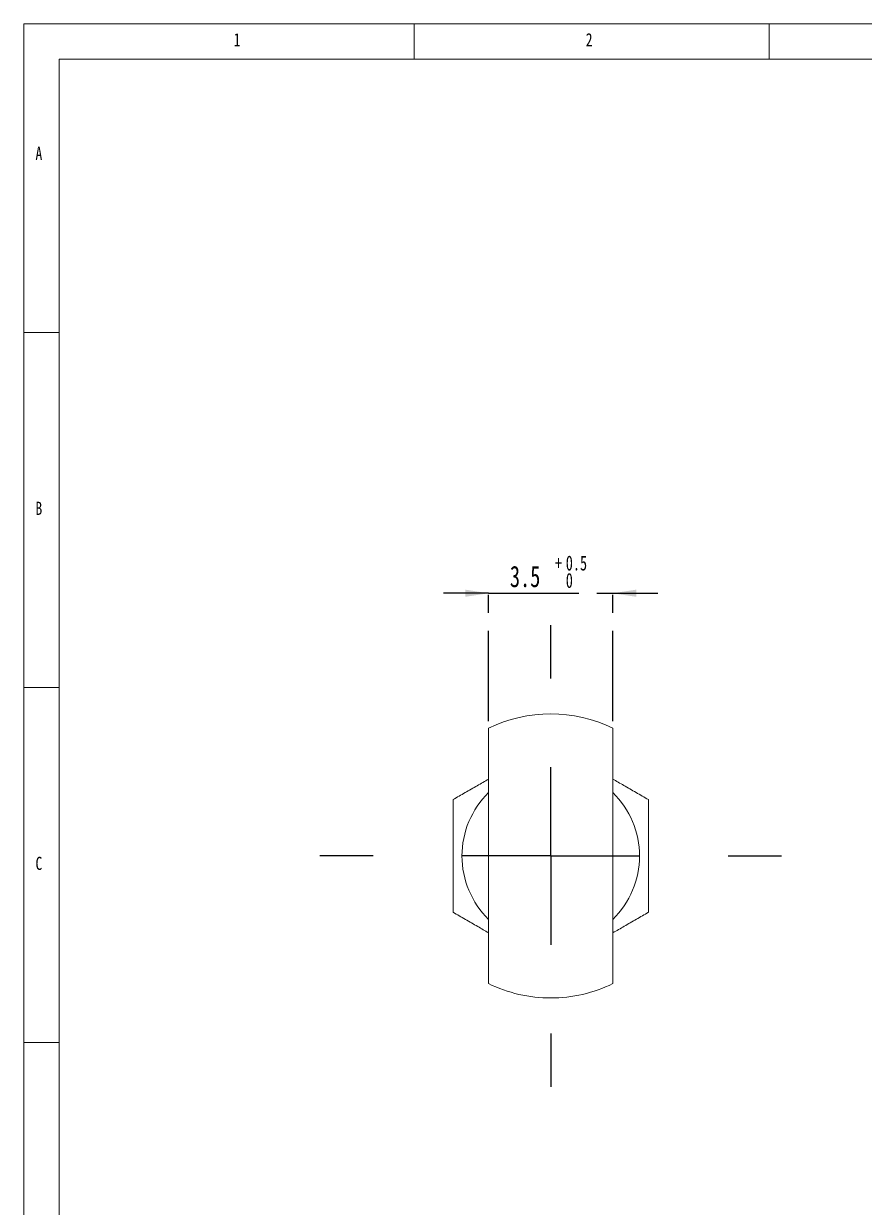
# Paper-space layout '시트1-KOR' of a CAD drawing. Header units: millimetres. Extents: x 5 to 415, y 5 to 292.
# Drawn here: x 5 to 123.4, y 125.3 to 292 of the extents above; entities that cross this region are included whole.
import ezdxf

# ---------------------------------------------------------------- set-up
doc = ezdxf.new("R2010")
doc.units = ezdxf.units.MM
doc.linetypes.add('CENTERX2', pattern=[20.32, 12.7, -2.54, 2.54, -2.54])
doc.layers.add('CENTER_LINE', color=7, linetype='CENTERX2')
doc.styles.add('SLDTEXTSTYLE0', font='TXT', dxfattribs={"width": 0.7})
doc.styles.add('SLDTEXTSTYLE1', font='TXT', dxfattribs={"width": 0.75})
doc.dimstyles.new('SLDDIMSTYLE0', dxfattribs={"dimtxt": 3, "dimasz": 3.302, "dimexe": 0, "dimexo": 0.0625, "dimgap": 0.75, "dimtad": 1, "dimlfac": 0.2, "dimrnd": 1e-09, "dimzin": 12, "dimdsep": 46, "dimtxsty": 'SLDTEXTSTYLE0', "dimsah": 1, "dimcen": 0.09, "dimadec": 0, "dimazin": 3, "dimtol": 1, "dimtp": 0.5, "dimtfac": 1, "dimtmove": 0, "dimatfit": 0, "dimfxl": 1, "dimfrac": 2, "dimtolj": 1, "dimarcsym": 0})

# ---------------------------------------------------------------- blocks, each defined once
blk = doc.blocks.new('_D_7')
at = {"layer": 'CENTER_LINE'}
for p, q in [((70.48, 211.78), (64.13, 211.78)), ((70.48, 193.77), (70.48, 212.78)), ((70.48, 211.78), (87.98, 211.78)), ((87.98, 193.77), (87.98, 212.78)), ((87.98, 211.78), (94.33, 211.78))]:
    blk.add_line(p, q, dxfattribs=at)
for points in [[(70.48, 211.78), (67.18, 212.29), (67.18, 211.28)], [(87.98, 211.78), (91.28, 211.28), (91.28, 212.29)]]:
    blk.add_solid(points, dxfattribs=at)
at = {"layer": 'CENTER_LINE', "attachment_point": 1, "style": 'SLDTEXTSTYLE0'}
for s, insert, char_height in [('+', (79.83, 217.09), 2.1), ('0.5', (81.35, 217.09), 2.1), ('3.5', (73.48, 215.65), 3), ('0', (81.35, 214.64), 2.1)]:
    blk.add_mtext(s, dxfattribs=dict(at, insert=insert, char_height=char_height))
blk = doc.blocks.new('SW_CENTERMARKSYMBOL_3')
at = {"layer": 'CENTER_LINE', "color": 0}
for p, q in [((0, 25), (0, 32.5)), ((0, 0), (0, 12.5)), ((-25, 0), (-32.5, 0)), ((0, 0), (-12.5, 0)), ((0, 0), (0, -12.5)), ((0, 0), (12.5, 0)), ((25, 0), (32.5, 0)), ((0, -25), (0, -32.5))]:
    blk.add_line(p, q, dxfattribs=at)

psp = doc.layouts.new('시트1-KOR')

# ---------------------------------------------------------------- linework, layer by layer
at = {"color": 7, "linetype": 'Continuous', "lineweight": 18}
for p, q in [((415, 292), (5, 292)), ((5, 292), (5, 5)), ((60, 287), (60, 292)), ((110, 292), (110, 287)), ((410.25, 287), (10, 287)), ((10, 287), (10, 10)), ((10, 248.5), (5, 248.5)), ((5, 198.5), (10, 198.5)), ((70.482, 156.8), (70.482, 192.768)), ((87.982, 192.768), (87.982, 156.8)), ((5, 148.5), (10, 148.5))]:
    psp.add_line(p, q, dxfattribs=at)
for radius, start, end in [(20, 64.05552, 115.94448), (12.5, 134.427, 180), (12.5, 314.427, 45.573), (12.5, 180, 225.573), (20, 244.05552, 270), (20, 270, 295.94448)]:
    psp.add_arc((79.232, 174.784), radius, start, end, dxfattribs=at)
for points, knots in [([(65.482, 182.723), (66.045, 183.048), (67.175, 183.7), (68.842, 184.663), (69.947, 185.3), (70.482, 185.609)], [0, 0, 0, 0, 0.3394049, 0.6799452, 1, 1, 1, 1]), ([(87.982, 185.609), (88.492, 185.315), (89.584, 184.684), (91.251, 183.722), (92.405, 183.056), (92.982, 182.723)], [0, 0, 0, 0, 0.3054127, 0.6526978, 1, 1, 1, 1]), ([(65.482, 166.845), (65.482, 167.514), (65.482, 169.321), (65.482, 172.288), (65.482, 175.755), (65.482, 179.242), (65.482, 181.561), (65.482, 182.723)], [0, 0, 0, 0, 0.1269209, 0.3430894, 0.5600688, 0.7796429, 1, 1, 1, 1]), ([(92.982, 182.723), (92.982, 181.582), (92.982, 179.298), (92.982, 175.834), (92.982, 172.345), (92.982, 169.343), (92.982, 167.514), (92.982, 166.845)], [0, 0, 0, 0, 0.21633768, 0.43331509, 0.65273212, 0.873079, 1, 1, 1, 1]), ([(70.482, 163.959), (69.971, 164.254), (68.88, 164.884), (67.212, 165.846), (66.059, 166.512), (65.482, 166.845)], [0, 0, 0, 0, 0.3054127, 0.6526978, 1, 1, 1, 1]), ([(92.982, 166.845), (92.418, 166.52), (91.29, 165.869), (89.623, 164.906), (88.518, 164.269), (87.982, 163.959)], [0, 0, 0, 0, 0.3395487, 0.6790818, 1, 1, 1, 1])]:
    psp.add_open_spline(points, degree=3, knots=knots, dxfattribs=at)

# ---------------------------------------------------------------- block references
at = {"layer": 'CENTER_LINE'}
psp.add_blockref('SW_CENTERMARKSYMBOL_3', (79.232, 174.784), dxfattribs=at)

# ---------------------------------------------------------------- texts
at = {"color": 7, "linetype": 'Continuous', "lineweight": 0, "char_height": 1.852, "attachment_point": 1, "style": 'SLDTEXTSTYLE1'}
for s, insert in [('1', (34.583, 290.668)), ('2', (84.167, 290.668)), ('A', (6.667, 274.668)), ('B', (6.667, 224.668)), ('C', (6.667, 174.668))]:
    psp.add_mtext(s, dxfattribs=dict(at, insert=insert))

# ---------------------------------------------------------------- dimensions: what is measured, and where the dimension line sits
at = {"layer": 'CENTER_LINE'}
dim = psp.add_linear_dim(base=(87.982, 211.784), p1=(70.482, 192.768), p2=(87.982, 192.768), dimstyle='SLDDIMSTYLE0', dxfattribs=at)
dim.commit()
dim.dimension.update_dxf_attribs({"geometry": '_D_7', "text_midpoint": (79.232, 211.784), "dimtype": 160})

doc.saveas('drawing.dxf')
